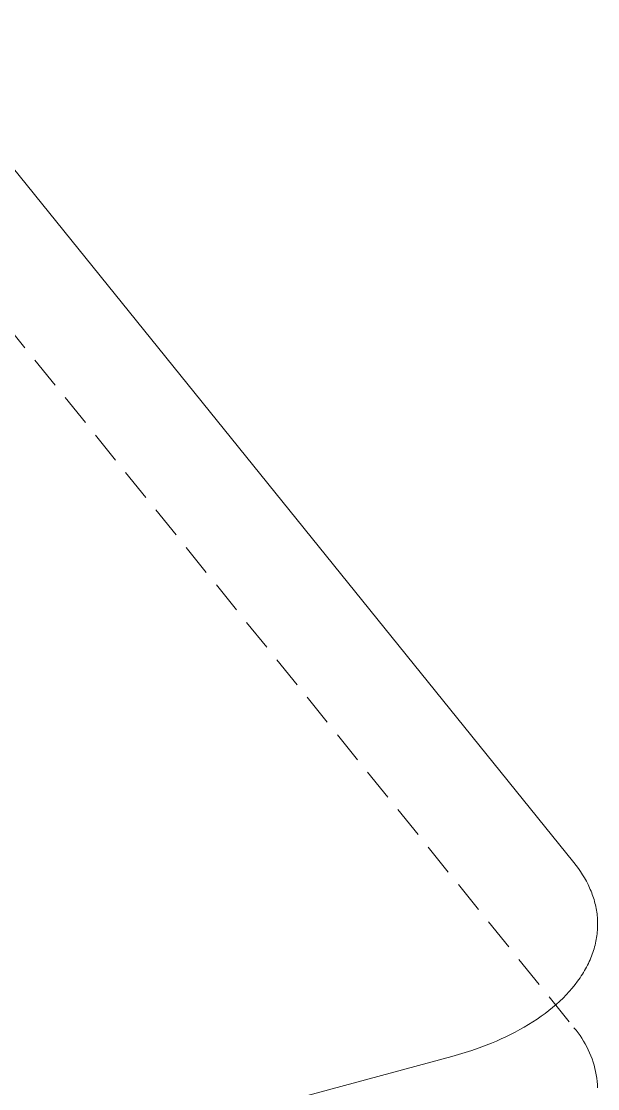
# Model space of a CAD drawing. Header units: millimetres. Extents: x -427 to 4679, y -324 to 2971.
# Drawn here: x 2799.42 to 2822.22, y 977.46 to 1019.69 of the extents above; entities that cross this region are included whole.
import ezdxf

# ---------------------------------------------------------------- set-up
doc = ezdxf.new("R2010")
doc.units = ezdxf.units.MM
doc.linetypes.add('HIDDEN', pattern=[1.905, 1.27, -0.635])
doc.layers.add('ZANO_R', color=7, linetype='Continuous', lineweight=0)
doc.layers.add('ZANO_R_przerywana', color=7, linetype='HIDDEN', lineweight=0)

msp = doc.modelspace()

# ---------------------------------------------------------------- linework, layer by layer
at = {"layer": 'ZANO_R'}
for p, q in [((2821.285, 986.4), (2783.822, 1032.785)), ((2821.285, 986.4), (2821.377, 986.283)), ((2821.377, 986.283), (2821.465, 986.164)), ((2821.465, 986.164), (2821.549, 986.043)), ((2821.549, 986.043), (2821.629, 985.92)), ((2821.629, 985.92), (2821.704, 985.794)), ((2821.704, 985.794), (2821.775, 985.667)), ((2821.775, 985.667), (2821.842, 985.538)), ((2821.842, 985.538), (2821.873, 985.473)), ((2821.873, 985.473), (2821.903, 985.407)), ((2821.903, 985.407), (2821.932, 985.341)), ((2821.932, 985.341), (2821.96, 985.274)), ((2821.96, 985.274), (2821.986, 985.207)), ((2821.986, 985.207), (2822.011, 985.14)), ((2822.011, 985.14), (2822.035, 985.072)), ((2822.035, 985.072), (2822.058, 985.003)), ((2822.058, 985.003), (2822.079, 984.935)), ((2822.079, 984.935), (2822.099, 984.866)), ((2822.099, 984.866), (2822.117, 984.796)), ((2822.117, 984.796), (2822.134, 984.727)), ((2822.134, 984.727), (2822.149, 984.657)), ((2822.149, 984.657), (2822.163, 984.586)), ((2822.163, 984.586), (2822.176, 984.516)), ((2822.176, 984.516), (2822.187, 984.445)), ((2822.187, 984.445), (2822.197, 984.374)), ((2822.197, 984.374), (2822.205, 984.302)), ((2822.205, 984.302), (2822.211, 984.231)), ((2822.211, 984.231), (2822.216, 984.159)), ((2822.216, 984.159), (2822.22, 984.087)), ((2822.22, 984.087), (2822.222, 984.015)), ((2822.208, 983.651), (2822.201, 983.578)), ((2822.214, 983.724), (2822.208, 983.651)), ((2822.218, 983.797), (2822.214, 983.724)), ((2822.221, 983.869), (2822.218, 983.797)), ((2822.222, 983.942), (2822.221, 983.869)), ((2822.222, 984.015), (2822.222, 983.942)), ((2822.138, 983.212), (2822.121, 983.139)), ((2822.154, 983.285), (2822.138, 983.212)), ((2822.168, 983.358), (2822.154, 983.285)), ((2822.18, 983.432), (2822.168, 983.358)), ((2822.191, 983.505), (2822.18, 983.432)), ((2822.201, 983.578), (2822.191, 983.505)), ((2822.009, 982.774), (2821.982, 982.701)), ((2822.035, 982.846), (2822.009, 982.774)), ((2822.059, 982.919), (2822.035, 982.846)), ((2822.081, 982.992), (2822.059, 982.919)), ((2822.102, 983.066), (2822.081, 982.992)), ((2822.121, 983.139), (2822.102, 983.066)), ((2821.821, 982.34), (2821.784, 982.268)), ((2821.856, 982.412), (2821.821, 982.34)), ((2821.89, 982.484), (2821.856, 982.412)), ((2821.922, 982.556), (2821.89, 982.484)), ((2821.953, 982.628), (2821.922, 982.556)), ((2821.982, 982.701), (2821.953, 982.628)), ((2821.574, 981.915), (2821.528, 981.845)), ((2821.619, 981.985), (2821.574, 981.915)), ((2821.663, 982.056), (2821.619, 981.985)), ((2821.705, 982.126), (2821.663, 982.056)), ((2821.745, 982.197), (2821.705, 982.126)), ((2821.784, 982.268), (2821.745, 982.197)), ((2821.326, 981.57), (2821.216, 981.435)), ((2821.43, 981.707), (2821.326, 981.57)), ((2821.528, 981.845), (2821.43, 981.707)), ((2820.979, 981.171), (2820.852, 981.042)), ((2821.1, 981.302), (2820.979, 981.171)), ((2821.216, 981.435), (2821.1, 981.302)), ((2820.439, 980.669), (2820.291, 980.549)), ((2820.581, 980.791), (2820.439, 980.669)), ((2820.719, 980.915), (2820.581, 980.791)), ((2820.852, 981.042), (2820.719, 980.915)), ((2819.982, 980.318), (2819.822, 980.207)), ((2820.139, 980.432), (2819.982, 980.318)), ((2820.291, 980.549), (2820.139, 980.432)), ((2819.316, 979.89), (2819.14, 979.791)), ((2819.488, 979.993), (2819.316, 979.89)), ((2819.657, 980.098), (2819.488, 979.993)), ((2819.822, 980.207), (2819.657, 980.098)), ((2818.408, 979.423), (2818.218, 979.339)), ((2818.595, 979.51), (2818.408, 979.423)), ((2818.779, 979.601), (2818.595, 979.51)), ((2818.961, 979.694), (2818.779, 979.601)), ((2819.14, 979.791), (2818.961, 979.694)), ((2817.246, 978.968), (2816.848, 978.841)), ((2817.639, 979.107), (2817.246, 978.968)), ((2818.027, 979.259), (2817.639, 979.107)), ((2818.218, 979.339), (2818.027, 979.259)), ((2783.822, 969.943), (2816.449, 978.727)), ((2816.848, 978.841), (2816.449, 978.727))]:
    msp.add_line(p, q, dxfattribs=at)
at = {"layer": 'ZANO_R_przerywana'}
for p, q in [((2639.56, 1204.868), (2821.285, 979.868)), ((2821.369, 979.767), (2821.285, 979.868)), ((2821.449, 979.664), (2821.369, 979.767)), ((2821.525, 979.558), (2821.449, 979.664)), ((2821.598, 979.45), (2821.525, 979.558)), ((2821.667, 979.339), (2821.598, 979.45)), ((2821.732, 979.226), (2821.667, 979.339)), ((2821.794, 979.111), (2821.732, 979.226)), ((2821.852, 978.994), (2821.794, 979.111)), ((2821.905, 978.875), (2821.852, 978.994)), ((2821.955, 978.754), (2821.905, 978.875)), ((2822.001, 978.632), (2821.955, 978.754)), ((2822.042, 978.508), (2822.001, 978.632)), ((2822.08, 978.383), (2822.042, 978.508)), ((2822.113, 978.257), (2822.08, 978.383)), ((2822.142, 978.13), (2822.113, 978.257)), ((2822.167, 978.001), (2822.142, 978.13)), ((2822.187, 977.872), (2822.167, 978.001)), ((2822.203, 977.743), (2822.187, 977.872)), ((2822.215, 977.613), (2822.203, 977.743)), ((2822.222, 977.483), (2822.215, 977.613))]:
    msp.add_line(p, q, dxfattribs=at)

doc.saveas('drawing.dxf')
